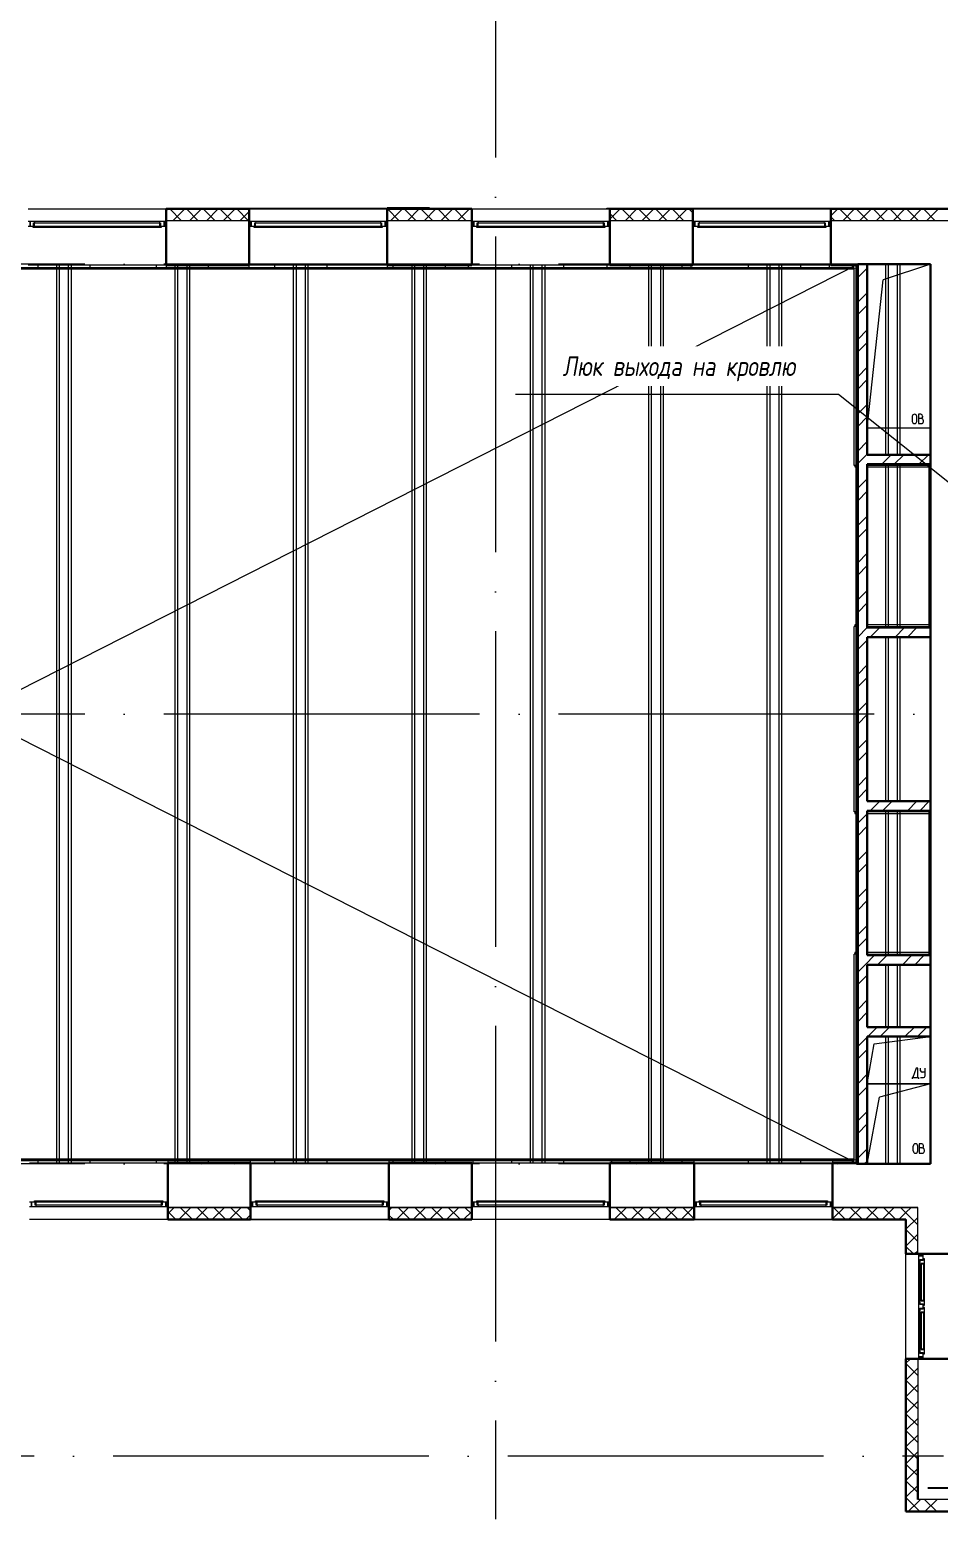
# Model space of a CAD drawing. Header units: millimetres. Extents: x -259793 to 1187961, y -549744 to 43070.
# Drawn here: x 263098 to 274618, y 13337 to 32206 of the extents above; entities that cross this region are included whole.
import ezdxf
from ezdxf import colors
from ezdxf.entities.mleader import LeaderData, LeaderLine
from ezdxf.math import Vec2, Vec3

# ---------------------------------------------------------------- set-up
doc = ezdxf.new("R2010")
doc.units = ezdxf.units.MM
doc.linetypes.add('ADSK_Линия сетки', pattern=[25, 20, -2.5, 0, -2.5])
doc.linetypes.add('ADSK_Сверху', pattern=[450, 300, -150])
for name, color, linetype, lineweight in [('_ Окна', 7, 'Continuous', 9), ('RC-Выноски', 7, 'Continuous', 0), ('Линии', 7, 'Continuous', 9), ('Ограждение', 252, 'Continuous', 9), ('Окна', 252, 'Continuous', 9), ('Оси', 252, 'Continuous', 9), ('Перекрытие', 252, 'Continuous', 18), ('Стены внутренние', 7, 'Continuous', 18), ('Стены наружные', 7, 'Continuous', 18), ('Стены штриховка', 7, 'Continuous', 9)]:
    doc.layers.add(name, color=color, linetype=linetype, lineweight=lineweight)
doc.styles.add('RubezhCAD', font='', dxfattribs={"oblique": 10})
doc.styles.get('RubezhCAD').set_extended_font_data('GOST type A')

# ---------------------------------------------------------------- blocks, each defined once
blk = doc.blocks.new('Перекрытия 2 - Перекрытия 1-1699410-3 этаж копия 1')
at = {"layer": 'Перекрытие', "ltscale": 100}
for p, q in [((-26283, 26745), (-26283, 26710)), ((-26283, 26705), (-26283, 15415)), ((-26046, 26745), (-26046, 26710)), ((-26046, 26705), (-26046, 15415)), ((-26011, 26745), (-26011, 26710)), ((-26011, 26705), (-26011, 15415)), ((-25896, 26745), (-25896, 26710)), ((-25896, 26705), (-25896, 15415)), ((-25861, 26745), (-25861, 26710)), ((-25861, 26705), (-25861, 15415)), ((-25623, 26745), (-25623, 26710)), ((-24783, 26745), (-24783, 26710)), ((-24546, 26745), (-24546, 26710)), ((-24546, 26705), (-24546, 15415)), ((-24511, 26745), (-24511, 26710)), ((-24511, 26705), (-24511, 15415)), ((-24396, 26745), (-24396, 26710)), ((-24396, 26705), (-24396, 15415)), ((-24361, 26745), (-24361, 26710)), ((-24361, 26705), (-24361, 15415)), ((-24123, 26745), (-24123, 26710)), ((-23283, 26745), (-23283, 26710)), ((-23046, 26745), (-23046, 26710)), ((-23046, 26705), (-23046, 15415)), ((-23011, 26745), (-23011, 26710)), ((-23011, 26705), (-23011, 15415)), ((-22896, 26745), (-22896, 26710)), ((-22896, 26705), (-22896, 15415)), ((-22861, 26745), (-22861, 26710)), ((-22861, 26705), (-22861, 15415)), ((-22623, 26745), (-22623, 26710)), ((-21783, 26745), (-21783, 26710)), ((-21546, 26745), (-21546, 26710)), ((-21546, 26705), (-21546, 15415)), ((-21511, 26745), (-21511, 26710)), ((-21511, 26705), (-21511, 15415)), ((-21396, 26745), (-21396, 26710)), ((-21396, 26705), (-21396, 15415)), ((-21361, 26745), (-21361, 26710)), ((-21361, 26705), (-21361, 15415)), ((-21123, 26745), (-21123, 26710)), ((-20283, 26745), (-20283, 26710)), ((-20046, 26745), (-20046, 26710)), ((-20046, 26705), (-20046, 15415)), ((-20011, 26745), (-20011, 26710)), ((-20011, 26705), (-20011, 15415)), ((-19896, 26745), (-19896, 26710)), ((-19896, 26705), (-19896, 15415)), ((-19861, 26745), (-19861, 26710)), ((-19861, 26705), (-19861, 15415)), ((-19623, 26745), (-19623, 26710)), ((-18783, 26745), (-18783, 26710)), ((-18546, 26745), (-18546, 26710)), ((-18546, 26705), (-18546, 15415)), ((-18511, 26745), (-18511, 26710)), ((-18511, 26705), (-18511, 15415)), ((-18396, 26745), (-18396, 26710)), ((-18396, 26705), (-18396, 15415)), ((-18361, 26745), (-18361, 26710)), ((-18361, 26705), (-18361, 15415)), ((-18123, 26745), (-18123, 26710)), ((-17283, 26745), (-17283, 26710)), ((-17046, 26745), (-17046, 26710)), ((-17046, 26705), (-17046, 15415)), ((-17011, 26745), (-17011, 26710)), ((-17011, 26705), (-17011, 15415)), ((-16896, 26745), (-16896, 26710)), ((-16896, 26705), (-16896, 15415)), ((-16861, 26745), (-16861, 26710)), ((-16861, 26705), (-16861, 15415)), ((-16623, 26745), (-16623, 26710)), ((-15783, 26745), (-15783, 26710)), ((-15546, 26745), (-15546, 26710)), ((-15546, 26705), (-15546, 15415)), ((-15511, 26745), (-15511, 26710)), ((-15511, 26705), (-15511, 15415)), ((-15396, 26745), (-15396, 26710)), ((-15396, 26705), (-15396, 15415)), ((-15361, 26745), (-15361, 26710)), ((-15361, 26705), (-15361, 15415)), ((-15123, 26745), (-15123, 26710)), ((-14283, 26745), (-14283, 26710)), ((-14046, 26745), (-14046, 26710)), ((-14046, 26705), (-14046, 15415)), ((-14011, 26745), (-14011, 26710)), ((-14011, 26705), (-14011, 15415)), ((-13896, 26745), (-13896, 26710)), ((-13896, 26705), (-13896, 15415)), ((-13861, 26745), (-13861, 26710)), ((-13861, 26705), (-13861, 15415)), ((-13623, 26745), (-13623, 26710)), ((-12783, 26745), (-12783, 26710)), ((-12546, 26745), (-12546, 26710)), ((-12546, 26705), (-12546, 15415)), ((-12511, 26745), (-12511, 26710)), ((-12511, 26705), (-12511, 15415)), ((-12396, 26745), (-12396, 26710)), ((-12396, 26705), (-12396, 15415)), ((-12361, 26745), (-12361, 26710)), ((-12361, 26705), (-12361, 15415)), ((-12123, 26745), (-12123, 26710)), ((-11283, 26745), (-11283, 26710)), ((-11046, 26745), (-11046, 26710)), ((-11046, 26705), (-11046, 15415)), ((-11011, 26745), (-11011, 26710)), ((-11011, 26705), (-11011, 15415)), ((-10896, 26745), (-10896, 26710)), ((-10896, 26705), (-10896, 15415)), ((-10861, 26745), (-10861, 26710)), ((-10861, 26705), (-10861, 15415)), ((-10623, 26745), (-10623, 26710)), ((-9783, 26745), (-9783, 26710)), ((-9546, 26745), (-9546, 26710)), ((-9546, 26705), (-9546, 15415)), ((-9511, 26745), (-9511, 26710)), ((-9511, 26705), (-9511, 15415)), ((-9396, 26745), (-9396, 26710)), ((-9396, 26705), (-9396, 15415)), ((-9361, 26745), (-9361, 26710)), ((-9361, 26705), (-9361, 15415)), ((-9123, 26745), (-9123, 26710)), ((-8283, 26745), (-8283, 26710)), ((-8046, 26745), (-8046, 26710)), ((-8046, 26705), (-8046, 15415)), ((-8011, 26745), (-8011, 26710)), ((-8011, 26705), (-8011, 15415)), ((-7896, 26745), (-7896, 26710)), ((-7896, 26705), (-7896, 15415)), ((-7861, 26745), (-7861, 26710)), ((-7861, 26705), (-7861, 15415)), ((-7623, 26745), (-7623, 26710)), ((-6783, 26745), (-6783, 26710)), ((-6546, 26745), (-6546, 26710)), ((-6546, 26705), (-6546, 15415)), ((-6511, 26745), (-6511, 26710)), ((-6511, 26705), (-6511, 15415)), ((-6396, 26745), (-6396, 26710)), ((-6396, 26705), (-6396, 15415)), ((-6361, 26745), (-6361, 26710)), ((-6361, 26705), (-6361, 15415)), ((-6123, 26745), (-6123, 26710)), ((-5283, 26745), (-5283, 26710)), ((-5046, 26745), (-5046, 26710)), ((-5046, 26705), (-5046, 15415)), ((-5011, 26745), (-5011, 26710)), ((-5011, 26705), (-5011, 15415)), ((-4896, 26745), (-4896, 26710)), ((-4896, 26705), (-4896, 15415)), ((-4861, 26745), (-4861, 26710)), ((-4861, 26705), (-4861, 15415)), ((-4623, 26745), (-4623, 26710)), ((-3546, 26760), (-3546, 24345)), ((-3511, 26760), (-3511, 24345)), ((-3396, 26760), (-3396, 24345)), ((-3361, 26760), (-3361, 24345)), ((-3546, 24225), (-3546, 22155)), ((-3511, 24225), (-3511, 22155)), ((-3396, 24225), (-3396, 22155)), ((-3361, 24225), (-3361, 22155)), ((-3546, 22035), (-3546, 19955)), ((-3511, 22035), (-3511, 19955)), ((-3396, 22035), (-3396, 19955)), ((-3361, 22035), (-3361, 19955)), ((-3546, 19835), (-3546, 18005)), ((-3511, 19835), (-3511, 18005)), ((-3396, 19835), (-3396, 18005)), ((-3361, 19835), (-3361, 18005)), ((-3546, 17885), (-3546, 17095)), ((-3511, 17885), (-3511, 17095)), ((-3396, 17885), (-3396, 17095)), ((-3361, 17885), (-3361, 17095)), ((-3546, 16975), (-3546, 15360)), ((-3511, 16975), (-3511, 15360)), ((-3396, 16975), (-3396, 15360)), ((-3361, 16975), (-3361, 15360)), ((-26283, 15410), (-26283, 15375)), ((-26046, 15410), (-26046, 15375)), ((-26011, 15410), (-26011, 15375)), ((-25896, 15410), (-25896, 15375)), ((-25861, 15410), (-25861, 15375)), ((-25623, 15410), (-25623, 15375)), ((-24783, 15410), (-24783, 15375)), ((-24546, 15410), (-24546, 15375)), ((-24511, 15410), (-24511, 15375)), ((-24396, 15410), (-24396, 15375)), ((-24361, 15410), (-24361, 15375)), ((-24123, 15410), (-24123, 15375)), ((-23283, 15410), (-23283, 15375)), ((-23046, 15410), (-23046, 15375)), ((-23011, 15410), (-23011, 15375)), ((-22896, 15410), (-22896, 15375)), ((-22861, 15410), (-22861, 15375)), ((-22623, 15410), (-22623, 15375)), ((-21783, 15410), (-21783, 15375)), ((-21546, 15410), (-21546, 15375)), ((-21511, 15410), (-21511, 15375)), ((-21396, 15410), (-21396, 15375)), ((-21361, 15410), (-21361, 15375)), ((-21123, 15410), (-21123, 15375)), ((-20283, 15410), (-20283, 15375)), ((-20046, 15410), (-20046, 15375)), ((-20011, 15410), (-20011, 15375)), ((-19896, 15410), (-19896, 15375)), ((-19861, 15410), (-19861, 15375)), ((-19623, 15410), (-19623, 15375)), ((-18783, 15410), (-18783, 15375)), ((-18546, 15410), (-18546, 15375)), ((-18511, 15410), (-18511, 15375)), ((-18396, 15410), (-18396, 15375)), ((-18361, 15410), (-18361, 15375)), ((-18123, 15410), (-18123, 15375)), ((-17283, 15410), (-17283, 15375)), ((-17046, 15410), (-17046, 15375)), ((-17011, 15410), (-17011, 15375)), ((-16896, 15410), (-16896, 15375)), ((-16861, 15410), (-16861, 15375)), ((-16623, 15410), (-16623, 15375)), ((-15783, 15410), (-15783, 15375)), ((-15546, 15410), (-15546, 15375)), ((-15511, 15410), (-15511, 15375)), ((-15396, 15410), (-15396, 15375)), ((-15361, 15410), (-15361, 15375)), ((-15123, 15410), (-15123, 15375)), ((-14283, 15410), (-14283, 15375)), ((-14046, 15410), (-14046, 15375)), ((-14011, 15410), (-14011, 15375)), ((-13896, 15410), (-13896, 15375)), ((-13861, 15410), (-13861, 15375)), ((-13623, 15410), (-13623, 15375)), ((-12783, 15410), (-12783, 15375)), ((-12546, 15410), (-12546, 15375)), ((-12511, 15410), (-12511, 15375)), ((-12396, 15410), (-12396, 15375)), ((-12361, 15410), (-12361, 15375)), ((-12123, 15410), (-12123, 15375)), ((-11283, 15410), (-11283, 15375)), ((-11046, 15410), (-11046, 15375)), ((-11011, 15410), (-11011, 15375)), ((-10896, 15410), (-10896, 15375)), ((-10861, 15410), (-10861, 15375)), ((-10623, 15410), (-10623, 15375)), ((-9783, 15410), (-9783, 15375)), ((-9546, 15410), (-9546, 15375)), ((-9511, 15410), (-9511, 15375)), ((-9396, 15410), (-9396, 15375)), ((-9361, 15410), (-9361, 15375)), ((-9123, 15410), (-9123, 15375)), ((-8283, 15410), (-8283, 15375)), ((-8046, 15410), (-8046, 15375)), ((-8011, 15410), (-8011, 15375)), ((-7896, 15410), (-7896, 15375)), ((-7861, 15410), (-7861, 15375)), ((-7623, 15410), (-7623, 15375)), ((-6783, 15410), (-6783, 15375)), ((-6546, 15410), (-6546, 15375)), ((-6511, 15410), (-6511, 15375)), ((-6396, 15410), (-6396, 15375)), ((-6361, 15410), (-6361, 15375)), ((-6123, 15410), (-6123, 15375)), ((-5283, 15410), (-5283, 15375)), ((-5046, 15410), (-5046, 15375)), ((-5011, 15410), (-5011, 15375)), ((-4896, 15410), (-4896, 15375)), ((-4861, 15410), (-4861, 15375)), ((-4623, 15410), (-4623, 15375))]:
    blk.add_line(p, q, dxfattribs=at)
blk = doc.blocks.new('3 этаж')
at = {"color": 251, "lineweight": 18, "true_color": 0x636466}
for p, q in [((273794, 19359), (274506, 19452)), ((273706, 18852), (273794, 19359)), ((274274, 18932), (274274, 18917)), ((274284, 18932), (274274, 18932)), ((274328, 19052), (274284, 18932)), ((274284, 18932), (274347, 18932)), ((274347, 19052), (274328, 19052)), ((274347, 18932), (274347, 19052)), ((274347, 18932), (274357, 18932)), ((274357, 18932), (274357, 18917)), ((274382, 19019), (274382, 19052)), ((274382, 18932), (274419, 18932)), ((274439, 18999), (274402, 18999)), ((274439, 18952), (274439, 19052)), ((274506, 18852), (273706, 18852)), ((273706, 18852), (274506, 18852)), ((273706, 17837), (273860, 18683)), ((274506, 18852), (273860, 18683)), ((274289, 18002), (274289, 18064)), ((274346, 18002), (274346, 18064)), ((274396, 18093), (274366, 18093)), ((274366, 18093), (274366, 17973)), ((274400, 18040), (274366, 18040)), ((274366, 17973), (274403, 17973)), ((274420, 18060), (274420, 18070)), ((274430, 18000), (274430, 18010))]:
    blk.add_line(p, q, dxfattribs=at)
for centre, radius, start, end in [((274402, 19019), 20, 180, 270), ((274419, 18952), 20, 270, 0), ((274317, 18064), 28.7, 0, 180), ((274317, 18002), 28.7, 180, 0), ((274396, 18070), 23.3, 0, 90), ((274400, 18060), 20, 270, 0), ((274400, 18010), 30, 0, 90), ((274403, 18000), 26.7, 270, 0)]:
    blk.add_arc(centre, radius, start, end, dxfattribs=at)
at = {"layer": '_ Окна', "color": 251, "true_color": 0x636466}
for p, q in [((263101, 29777), (263076, 29777)), ((263076, 29719), (263101, 29719)), ((263101, 29719), (263101, 29777)), ((264826, 29777), (264801, 29777)), ((264801, 29777), (264801, 29719)), ((264801, 29719), (264826, 29719)), ((265901, 29777), (265876, 29777)), ((265876, 29719), (265901, 29719)), ((265901, 29719), (265901, 29777)), ((267626, 29777), (267601, 29777)), ((267601, 29777), (267601, 29719)), ((267601, 29719), (267626, 29719)), ((268721, 29777), (268696, 29777)), ((268696, 29719), (268721, 29719)), ((268721, 29719), (268721, 29777)), ((270446, 29777), (270421, 29777)), ((270421, 29777), (270421, 29719)), ((270421, 29719), (270446, 29719)), ((271521, 29777), (271496, 29777)), ((271496, 29719), (271521, 29719)), ((271521, 29719), (271521, 29777)), ((273246, 29777), (273221, 29777)), ((273221, 29777), (273221, 29719)), ((273221, 29719), (273246, 29719)), ((263121, 17355), (263096, 17355)), ((263096, 17297), (263121, 17297)), ((263121, 17297), (263121, 17355)), ((264846, 17355), (264821, 17355)), ((264821, 17355), (264821, 17297)), ((264821, 17297), (264846, 17297)), ((265921, 17355), (265896, 17355)), ((265896, 17297), (265921, 17297)), ((265921, 17297), (265921, 17355)), ((267646, 17355), (267621, 17355)), ((267621, 17355), (267621, 17297)), ((267621, 17297), (267646, 17297)), ((268721, 17355), (268696, 17355)), ((268696, 17297), (268721, 17297)), ((268721, 17297), (268721, 17355)), ((270446, 17355), (270421, 17355)), ((270421, 17355), (270421, 17297)), ((270421, 17297), (270446, 17297)), ((271541, 17355), (271516, 17355)), ((271516, 17297), (271541, 17297)), ((271541, 17297), (271541, 17355)), ((273266, 17355), (273241, 17355)), ((273241, 17355), (273241, 17297)), ((273241, 17297), (273266, 17297)), ((274356, 16697), (274356, 16672)), ((274356, 16672), (274414, 16672)), ((274414, 16672), (274414, 16697)), ((274422, 16577), (274390, 16577)), ((274390, 16577), (274390, 16574)), ((274390, 16574), (274390, 16107)), ((274422, 16574), (274390, 16574)), ((274390, 16574), (274422, 16574)), ((274422, 16574), (274422, 16577)), ((274422, 16107), (274422, 16574)), ((274390, 16107), (274422, 16107)), ((274422, 16107), (274390, 16107)), ((274390, 16107), (274390, 16104)), ((274390, 16104), (274422, 16104)), ((274422, 16104), (274422, 16107)), ((274422, 15960), (274390, 15960)), ((274390, 15960), (274390, 15957)), ((274390, 15957), (274390, 15490)), ((274422, 15957), (274390, 15957)), ((274390, 15957), (274422, 15957)), ((274422, 15957), (274422, 15960)), ((274422, 15490), (274422, 15957)), ((274390, 15490), (274422, 15490)), ((274422, 15490), (274390, 15490)), ((274390, 15490), (274390, 15487)), ((274390, 15487), (274422, 15487)), ((274422, 15487), (274422, 15490)), ((274414, 15392), (274356, 15392)), ((274356, 15392), (274356, 15367)), ((274414, 15367), (274414, 15392))]:
    blk.add_line(p, q, dxfattribs=at)
at = {"layer": '_ Окна', "color": 251, "lineweight": 18, "true_color": 0x636466}
for p, q in [((263160, 29777), (263101, 29777)), ((263101, 29777), (263101, 29719)), ((263101, 29719), (263139, 29719)), ((263147, 29719), (263147, 29760)), ((263147, 29760), (263159, 29760)), ((263165, 29760), (263160, 29777)), ((264741, 29777), (264737, 29760)), ((264801, 29777), (264741, 29777)), ((264743, 29760), (264755, 29760)), ((264755, 29760), (264755, 29719)), ((264763, 29719), (264801, 29719)), ((264801, 29719), (264801, 29777)), ((265960, 29777), (265901, 29777)), ((265901, 29777), (265901, 29719)), ((265901, 29719), (265939, 29719)), ((265947, 29719), (265947, 29760)), ((265947, 29760), (265959, 29760)), ((265965, 29760), (265960, 29777)), ((267541, 29777), (267537, 29760)), ((267601, 29777), (267541, 29777)), ((267543, 29760), (267555, 29760)), ((267555, 29760), (267555, 29719)), ((267563, 29719), (267601, 29719)), ((267601, 29719), (267601, 29777)), ((268780, 29777), (268721, 29777)), ((268721, 29777), (268721, 29719)), ((268721, 29719), (268759, 29719)), ((268767, 29719), (268767, 29760)), ((268767, 29760), (268779, 29760)), ((268785, 29760), (268780, 29777)), ((270361, 29777), (270357, 29760)), ((270421, 29777), (270361, 29777)), ((270363, 29760), (270375, 29760)), ((270375, 29760), (270375, 29719)), ((270383, 29719), (270421, 29719)), ((270421, 29719), (270421, 29777)), ((271580, 29777), (271521, 29777)), ((271521, 29777), (271521, 29719)), ((271521, 29719), (271559, 29719)), ((271567, 29719), (271567, 29760)), ((271567, 29760), (271579, 29760)), ((271585, 29760), (271580, 29777)), ((273161, 29777), (273157, 29760)), ((273221, 29777), (273161, 29777)), ((273163, 29760), (273175, 29760)), ((273175, 29760), (273175, 29719)), ((273183, 29719), (273221, 29719)), ((273221, 29719), (273221, 29777)), ((263159, 17355), (263121, 17355)), ((263121, 17355), (263121, 17297)), ((263121, 17297), (263180, 17297)), ((263167, 17314), (263167, 17355)), ((263179, 17314), (263167, 17314)), ((263180, 17297), (263185, 17314)), ((264757, 17314), (264761, 17297)), ((264761, 17297), (264821, 17297)), ((264775, 17314), (264763, 17314)), ((264775, 17355), (264775, 17314)), ((264821, 17355), (264783, 17355)), ((264821, 17297), (264821, 17355)), ((265959, 17355), (265921, 17355)), ((265921, 17355), (265921, 17297)), ((265921, 17297), (265980, 17297)), ((265967, 17314), (265967, 17355)), ((265979, 17314), (265967, 17314)), ((265980, 17297), (265985, 17314)), ((267557, 17314), (267561, 17297)), ((267561, 17297), (267621, 17297)), ((267575, 17314), (267563, 17314)), ((267575, 17355), (267575, 17314)), ((267621, 17355), (267583, 17355)), ((267621, 17297), (267621, 17355)), ((268759, 17355), (268721, 17355)), ((268721, 17355), (268721, 17297)), ((268721, 17297), (268780, 17297)), ((268767, 17314), (268767, 17355)), ((268779, 17314), (268767, 17314)), ((268780, 17297), (268785, 17314)), ((270357, 17314), (270361, 17297)), ((270361, 17297), (270421, 17297)), ((270375, 17314), (270363, 17314)), ((270375, 17355), (270375, 17314)), ((270421, 17355), (270383, 17355)), ((270421, 17297), (270421, 17355)), ((271579, 17355), (271541, 17355)), ((271541, 17355), (271541, 17297)), ((271541, 17297), (271600, 17297)), ((271587, 17314), (271587, 17355)), ((271599, 17314), (271587, 17314)), ((271600, 17297), (271605, 17314)), ((273177, 17314), (273181, 17297)), ((273181, 17297), (273241, 17297)), ((273195, 17314), (273183, 17314)), ((273195, 17355), (273195, 17314)), ((273241, 17355), (273203, 17355)), ((273241, 17297), (273241, 17355)), ((274414, 16672), (274356, 16672)), ((274356, 16672), (274356, 16612)), ((274356, 16612), (274373, 16608)), ((274373, 16626), (274414, 16626)), ((274373, 16614), (274373, 16626)), ((274414, 16614), (274373, 16614)), ((274373, 16614), (274373, 16563)), ((274414, 16634), (274414, 16672)), ((274431, 16634), (274414, 16634)), ((274414, 16634), (274414, 16614)), ((274431, 16578), (274431, 16634)), ((274373, 16563), (274390, 16559)), ((274390, 16559), (274390, 16577)), ((274390, 16577), (274422, 16577)), ((274422, 16577), (274422, 16559)), ((274422, 16559), (274431, 16561)), ((274430, 16577), (274431, 16578)), ((274431, 16576), (274430, 16577)), ((274431, 16561), (274431, 16576)), ((274373, 16073), (274356, 16068)), ((274356, 16068), (274356, 15995)), ((274390, 16122), (274373, 16117)), ((274373, 16117), (274373, 16067)), ((274373, 16067), (274414, 16067)), ((274373, 16055), (274373, 16067)), ((274414, 16055), (274373, 16055)), ((274390, 16104), (274390, 16122)), ((274422, 16104), (274390, 16104)), ((274414, 16067), (274414, 16047)), ((274414, 16047), (274431, 16047)), ((274414, 16017), (274414, 16047)), ((274431, 16119), (274422, 16122)), ((274422, 16122), (274422, 16104)), ((274430, 16104), (274431, 16105)), ((274431, 16103), (274430, 16104)), ((274431, 16105), (274431, 16119)), ((274431, 16047), (274431, 16103)), ((274356, 15995), (274373, 15991)), ((274373, 15997), (274373, 16009)), ((274373, 16009), (274414, 16009)), ((274414, 15997), (274373, 15997)), ((274373, 15997), (274373, 15946)), ((274373, 15946), (274390, 15942)), ((274390, 15942), (274390, 15960)), ((274390, 15960), (274422, 15960)), ((274431, 16017), (274414, 16017)), ((274414, 16017), (274414, 15997)), ((274422, 15960), (274422, 15942)), ((274422, 15942), (274431, 15944)), ((274430, 15960), (274431, 15961)), ((274431, 15959), (274430, 15960)), ((274431, 15961), (274431, 16017)), ((274431, 15944), (274431, 15959)), ((274390, 15505), (274373, 15500)), ((274373, 15500), (274373, 15450)), ((274390, 15487), (274390, 15505)), ((274422, 15487), (274390, 15487)), ((274431, 15502), (274422, 15505)), ((274422, 15505), (274422, 15487)), ((274430, 15487), (274431, 15488)), ((274431, 15486), (274430, 15487)), ((274431, 15488), (274431, 15502)), ((274431, 15430), (274431, 15486)), ((274373, 15456), (274356, 15451)), ((274356, 15451), (274356, 15392)), ((274356, 15392), (274414, 15392)), ((274373, 15450), (274414, 15450)), ((274373, 15438), (274373, 15450)), ((274414, 15438), (274373, 15438)), ((274414, 15450), (274414, 15430)), ((274414, 15430), (274431, 15430)), ((274414, 15392), (274414, 15430))]:
    blk.add_line(p, q, dxfattribs=at)
at = {"layer": 'Линии', "color": 251, "linetype": 'ADSK_Сверху', "ltscale": 200, "true_color": 0x636466}
for p, q in [((251146, 29237), (273586, 17837)), ((251146, 17837), (273586, 29237))]:
    blk.add_line(p, q, dxfattribs=at)
at = {"layer": 'Линии', "color": 251, "lineweight": 18, "ltscale": 200, "true_color": 0x636466}
for p, q in [((274506, 29237), (273906, 29039)), ((273706, 27157), (273906, 29039)), ((274278, 27245), (274278, 27307)), ((274335, 27245), (274335, 27307)), ((274385, 27336), (274355, 27336)), ((274355, 27336), (274355, 27216)), ((274389, 27283), (274355, 27283)), ((274355, 27216), (274392, 27216)), ((274409, 27303), (274409, 27313)), ((274419, 27243), (274419, 27253)), ((274506, 27157), (273706, 27157))]:
    blk.add_line(p, q, dxfattribs=at)
at = {"layer": 'Линии', "color": 251, "lineweight": 18, "true_color": 0x636466}
for centre, radius, start, end in [((274306, 27307), 28.7, 0, 180), ((274306, 27245), 28.7, 180, 0), ((274385, 27313), 23.3, 0, 90), ((274389, 27303), 20, 270, 0), ((274389, 27253), 30, 0, 90), ((274392, 27243), 26.7, 270, 0)]:
    blk.add_arc(centre, radius, start, end, dxfattribs=at)
at = {"layer": 'Ограждение', "color": 251, "true_color": 0x636466}
for p, q in [((273551, 26687), (273551, 26667)), ((273551, 26667), (273571, 26667)), ((273706, 26667), (274491, 26667)), ((273551, 24667), (273551, 24647)), ((273571, 24667), (273551, 24667)), ((274491, 24667), (273706, 24667)), ((273551, 22297), (273551, 22277)), ((273551, 22277), (273571, 22277)), ((273706, 22277), (274491, 22277)), ((273571, 20517), (273551, 20517)), ((273551, 20517), (273551, 20497)), ((274491, 20517), (273706, 20517))]:
    blk.add_line(p, q, dxfattribs=at)
for points, knots in [([(273551, 26667), (273551, 26667), (273551, 26667), (273551, 26667), (273551, 26667), (273552, 26668), (273552, 26668), (273552, 26668), (273553, 26669), (273553, 26669), (273554, 26669), (273554, 26670), (273555, 26670), (273555, 26671), (273556, 26672)], [0, 0, 0, 0, 0.166667, 0.25, 0.333333, 0.416667, 0.458333, 0.5, 0.583333, 0.666667, 0.708333, 0.75, 0.833333, 1, 1, 1, 1]), ([(273556, 24662), (273555, 24662), (273555, 24663), (273554, 24663), (273553, 24664), (273553, 24664), (273553, 24665), (273552, 24665), (273552, 24665), (273552, 24666), (273551, 24666), (273551, 24666), (273551, 24666), (273551, 24667), (273551, 24667)], [0, 0, 0, 0, 0.166667, 0.25, 0.333333, 0.375, 0.416667, 0.5, 0.541667, 0.583333, 0.666667, 0.75, 0.833333, 1, 1, 1, 1]), ([(273556, 22282), (273555, 22281), (273555, 22280), (273554, 22280), (273553, 22279), (273553, 22279), (273553, 22278), (273552, 22278), (273552, 22278), (273552, 22278), (273551, 22277), (273551, 22277), (273551, 22277), (273551, 22277), (273551, 22277)], [0, 0, 0, 0, 0.166667, 0.25, 0.333333, 0.375, 0.416667, 0.5, 0.541667, 0.583333, 0.666667, 0.75, 0.833333, 1, 1, 1, 1]), ([(273551, 20517), (273551, 20517), (273551, 20516), (273551, 20516), (273551, 20516), (273552, 20516), (273552, 20515), (273552, 20515), (273553, 20515), (273553, 20514), (273554, 20514), (273554, 20513), (273555, 20513), (273555, 20512), (273556, 20512)], [0, 0, 0, 0, 0.166667, 0.25, 0.333333, 0.416667, 0.458333, 0.5, 0.583333, 0.666667, 0.708333, 0.75, 0.833333, 1, 1, 1, 1])]:
    blk.add_open_spline(points, degree=3, knots=knots, dxfattribs=at)
at = {"layer": 'Окна', "color": 251, "true_color": 0x636466}
for p, q in [((263139, 29719), (264763, 29719)), ((263139, 29702), (263139, 29719)), ((264763, 29702), (263139, 29702)), ((263159, 29760), (264743, 29760)), ((263159, 29719), (263159, 29760)), ((264741, 29777), (263160, 29777)), ((264743, 29760), (264743, 29719)), ((264763, 29719), (264763, 29702)), ((265939, 29719), (267563, 29719)), ((265939, 29702), (265939, 29719)), ((267563, 29702), (265939, 29702)), ((265959, 29760), (267543, 29760)), ((265959, 29719), (265959, 29760)), ((267541, 29777), (265960, 29777)), ((267543, 29760), (267543, 29719)), ((267563, 29719), (267563, 29702)), ((268759, 29719), (270383, 29719)), ((268759, 29702), (268759, 29719)), ((270383, 29702), (268759, 29702)), ((268779, 29760), (270363, 29760)), ((268779, 29719), (268779, 29760)), ((270361, 29777), (268780, 29777)), ((270363, 29760), (270363, 29719)), ((270383, 29719), (270383, 29702)), ((271559, 29719), (273183, 29719)), ((271559, 29702), (271559, 29719)), ((273183, 29702), (271559, 29702)), ((271579, 29760), (273163, 29760)), ((271579, 29719), (271579, 29760)), ((273161, 29777), (271580, 29777)), ((273163, 29760), (273163, 29719)), ((273183, 29719), (273183, 29702)), ((263159, 17372), (264783, 17372)), ((263159, 17355), (263159, 17372)), ((264783, 17372), (264783, 17355)), ((265959, 17372), (267583, 17372)), ((265959, 17355), (265959, 17372)), ((267583, 17372), (267583, 17355)), ((268759, 17372), (270383, 17372)), ((268759, 17355), (268759, 17372)), ((270383, 17372), (270383, 17355)), ((271579, 17372), (273203, 17372)), ((271579, 17355), (271579, 17372)), ((273203, 17372), (273203, 17355)), ((264783, 17355), (263159, 17355)), ((263179, 17314), (263179, 17355)), ((264763, 17314), (263179, 17314)), ((263180, 17297), (264761, 17297)), ((264763, 17355), (264763, 17314)), ((267583, 17355), (265959, 17355)), ((265979, 17314), (265979, 17355)), ((267563, 17314), (265979, 17314)), ((265980, 17297), (267561, 17297)), ((267563, 17355), (267563, 17314)), ((270383, 17355), (268759, 17355)), ((268779, 17314), (268779, 17355)), ((270363, 17314), (268779, 17314)), ((268780, 17297), (270361, 17297)), ((270363, 17355), (270363, 17314)), ((273203, 17355), (271579, 17355)), ((271599, 17314), (271599, 17355)), ((273183, 17314), (271599, 17314)), ((271600, 17297), (273181, 17297)), ((273183, 17355), (273183, 17314)), ((274356, 16612), (274356, 16068)), ((274373, 16563), (274373, 16117)), ((274431, 16576), (274431, 16578)), ((274431, 16119), (274431, 16561)), ((274431, 16103), (274431, 16105)), ((274356, 15995), (274356, 15451)), ((274373, 15946), (274373, 15500)), ((274431, 15959), (274431, 15961)), ((274431, 15502), (274431, 15944)), ((274431, 15486), (274431, 15488))]:
    blk.add_line(p, q, dxfattribs=at)
at = {"layer": 'Оси', "color": 251, "linetype": 'ADSK_Линия сетки', "ltscale": 200, "true_color": 0x636466}
for p, q in [((268996, 34587), (268996, 13337)), ((308796, 29237), (237074, 29237)), ((308796, 23537), (237074, 23537)), ((308796, 17837), (237074, 17837)), ((283153, 14137), (237074, 14137))]:
    blk.add_line(p, q, dxfattribs=at)
at = {"layer": 'Перекрытие', "color": 251, "true_color": 0x636466}
blk.add_line((274506, 27157), (273706, 27157), dxfattribs=at)
at = {"layer": 'Стены внутренние', "color": 251, "true_color": 0x636466}
for p, q in [((263076, 29939), (264826, 29939)), ((265876, 29939), (267626, 29939)), ((268696, 29939), (270446, 29939)), ((271496, 29939), (273246, 29939)), ((265876, 29787), (264826, 29787)), ((268696, 29787), (267626, 29787)), ((271496, 29787), (270446, 29787)), ((274961, 29787), (273246, 29787)), ((264826, 29237), (265876, 29237)), ((267626, 29237), (268696, 29237)), ((270446, 29237), (271496, 29237)), ((273246, 29237), (273586, 29237)), ((265896, 17837), (264846, 17837)), ((268696, 17837), (267646, 17837)), ((271516, 17837), (270446, 17837)), ((273571, 17837), (273266, 17837)), ((264846, 17287), (265896, 17287)), ((265896, 17287), (264846, 17287)), ((267646, 17287), (268696, 17287)), ((268696, 17287), (267646, 17287)), ((270446, 17287), (271516, 17287)), ((271516, 17287), (270446, 17287)), ((273266, 17287), (274346, 17287)), ((274346, 17287), (274196, 17287)), ((274346, 17287), (274346, 17287)), ((274346, 16697), (274346, 17287)), ((264846, 17135), (263096, 17135)), ((267646, 17135), (265896, 17135)), ((270446, 17135), (268696, 17135)), ((273266, 17135), (271516, 17135)), ((274194, 15367), (274194, 16697)), ((274346, 15367), (274346, 14137)), ((276681, 13587), (274346, 13587))]:
    blk.add_line(p, q, dxfattribs=at)
at = {"layer": 'Стены внутренние', "color": 251, "lineweight": 30, "true_color": 0x636466}
for p, q in [((264826, 29237), (264826, 29939)), ((264826, 29939), (265876, 29939)), ((265876, 29237), (265876, 29939)), ((267626, 29237), (267626, 29939)), ((267626, 29939), (268696, 29939)), ((268696, 29237), (268696, 29939)), ((270446, 29237), (270446, 29939)), ((270446, 29939), (271496, 29939)), ((271496, 29237), (271496, 29939)), ((273246, 29237), (273246, 29939)), ((275476, 29939), (273246, 29939)), ((274506, 29237), (273706, 29237)), ((274506, 26822), (274506, 29237)), ((274506, 24632), (274506, 26702)), ((274506, 22432), (274506, 24512)), ((274506, 20482), (274506, 22312)), ((274506, 19572), (274506, 20362)), ((274506, 17837), (274506, 19452)), ((264846, 17837), (264846, 17287)), ((265896, 17837), (265896, 17287)), ((267646, 17837), (267646, 17287)), ((268696, 17837), (268696, 17287)), ((270446, 17837), (270446, 17287)), ((271516, 17837), (271516, 17287)), ((273266, 17837), (273266, 17287)), ((274506, 17837), (273706, 17837)), ((264846, 17135), (264846, 17287)), ((265896, 17135), (265896, 17287)), ((267646, 17135), (267646, 17287)), ((268696, 17135), (268696, 17287)), ((270446, 17135), (270446, 17287)), ((271516, 17135), (271516, 17287)), ((273266, 17135), (273266, 17287)), ((264846, 17135), (265896, 17135)), ((267646, 17135), (268696, 17135)), ((270446, 17135), (271516, 17135)), ((274194, 17135), (273266, 17135)), ((274194, 17135), (274194, 16697)), ((274896, 16697), (274194, 16697)), ((274896, 15367), (274194, 15367)), ((274194, 13435), (274194, 15367)), ((274346, 13587), (274346, 14137)), ((274194, 13435), (276681, 13435))]:
    blk.add_line(p, q, dxfattribs=at)
at = {"layer": 'Стены внутренние', "color": 251, "linetype": 'Continuous', "lineweight": 9, "true_color": 0x636466}
for p, q in [((264828, 29915), (264849, 29937)), ((265021, 29787), (264871, 29937)), ((264911, 29787), (265061, 29937)), ((265233, 29787), (265083, 29937)), ((265123, 29787), (265273, 29937)), ((265445, 29787), (265295, 29937)), ((265335, 29787), (265485, 29937)), ((265657, 29787), (265507, 29937)), ((265548, 29787), (265698, 29937)), ((265563, 29937), (265562, 29939)), ((265869, 29787), (265719, 29937)), ((265760, 29787), (265874, 29901)), ((267778, 29787), (267628, 29937)), ((267669, 29787), (267819, 29937)), ((267991, 29787), (267841, 29937)), ((267881, 29787), (268031, 29937)), ((268203, 29787), (268053, 29937)), ((268093, 29787), (268243, 29937)), ((268415, 29787), (268265, 29937)), ((268305, 29787), (268455, 29937)), ((268627, 29787), (268477, 29937)), ((268517, 29787), (268667, 29937)), ((268694, 29932), (268689, 29937)), ((270446, 29806), (270577, 29937)), ((270536, 29787), (270448, 29875)), ((270748, 29787), (270598, 29937)), ((270639, 29787), (270789, 29937)), ((270960, 29787), (270810, 29937)), ((270843, 29937), (270842, 29939)), ((270851, 29787), (271001, 29937)), ((270986, 29939), (270985, 29937)), ((271173, 29787), (271023, 29937)), ((271063, 29787), (271213, 29937)), ((271385, 29787), (271235, 29937)), ((271275, 29787), (271425, 29937)), ((271494, 29890), (271447, 29937)), ((273246, 29848), (273334, 29937)), ((273246, 29908), (273248, 29908)), ((273294, 29787), (273246, 29835)), ((273506, 29787), (273356, 29937)), ((273396, 29787), (273546, 29937)), ((273718, 29787), (273568, 29937)), ((273609, 29787), (273759, 29937)), ((273930, 29787), (273780, 29937)), ((273802, 29939), (273800, 29937)), ((273821, 29787), (273971, 29937)), ((274142, 29787), (273992, 29937)), ((274033, 29787), (274183, 29937)), ((274036, 29939), (274035, 29937)), ((274355, 29787), (274205, 29937)), ((274245, 29787), (274395, 29937)), ((274567, 29787), (274417, 29937)), ((274457, 29787), (274607, 29937)), ((271487, 29787), (271496, 29795)), ((264943, 17137), (264846, 17234)), ((264848, 17207), (264927, 17287)), ((264989, 17137), (265139, 17287)), ((265155, 17137), (265005, 17287)), ((265201, 17137), (265351, 17287)), ((265367, 17137), (265217, 17287)), ((265413, 17137), (265563, 17287)), ((265579, 17137), (265429, 17287)), ((265626, 17137), (265776, 17287)), ((265791, 17137), (265641, 17287)), ((265838, 17137), (265894, 17193)), ((265896, 17244), (265853, 17287)), ((267646, 17248), (267685, 17287)), ((267648, 17182), (267646, 17186)), ((267701, 17137), (267648, 17189)), ((267747, 17137), (267897, 17287)), ((267913, 17137), (267763, 17287)), ((267959, 17137), (268109, 17287)), ((268125, 17137), (267975, 17287)), ((268171, 17137), (268321, 17287)), ((268337, 17137), (268187, 17287)), ((268383, 17137), (268533, 17287)), ((268549, 17137), (268399, 17287)), ((268595, 17137), (268696, 17237)), ((268694, 17204), (268611, 17287)), ((270505, 17137), (270655, 17287)), ((270670, 17137), (270520, 17287)), ((270717, 17137), (270867, 17287)), ((270883, 17137), (270733, 17287)), ((270929, 17137), (271079, 17287)), ((271095, 17137), (270945, 17287)), ((271141, 17137), (271291, 17287)), ((271307, 17137), (271157, 17287)), ((271353, 17137), (271503, 17287)), ((271514, 17142), (271369, 17287)), ((271516, 17188), (271514, 17192)), ((273268, 17142), (273412, 17287)), ((273428, 17137), (273278, 17287)), ((273474, 17137), (273624, 17287)), ((273640, 17137), (273490, 17287)), ((273687, 17137), (273837, 17287)), ((273852, 17137), (273702, 17287)), ((273899, 17137), (274049, 17287)), ((274064, 17137), (273914, 17287)), ((274111, 17137), (274196, 17222)), ((274196, 17217), (274127, 17287)), ((274196, 17222), (274261, 17287)), ((274346, 17067), (274196, 17217)), ((274346, 17280), (274339, 17287)), ((264885, 17137), (264884, 17135)), ((265706, 17137), (265705, 17135)), ((268145, 17135), (268144, 17137)), ((268522, 17137), (268521, 17135)), ((270458, 17137), (270448, 17147)), ((271220, 17137), (271219, 17135)), ((273424, 17135), (273423, 17137)), ((274036, 17137), (274035, 17135)), ((274196, 17009), (274346, 17159)), ((274346, 16855), (274196, 17005)), ((274196, 16797), (274346, 16947)), ((274292, 16697), (274196, 16793)), ((274307, 16697), (274346, 16735)), ((274196, 15312), (274248, 15365)), ((274346, 15158), (274196, 15308)), ((274196, 15100), (274346, 15250)), ((274346, 14946), (274196, 15096)), ((274196, 14888), (274346, 15038)), ((274346, 14734), (274196, 14884)), ((274196, 14676), (274346, 14826)), ((274346, 14522), (274196, 14672)), ((274196, 14464), (274346, 14614)), ((274346, 14310), (274196, 14460)), ((274196, 14252), (274346, 14402)), ((274346, 14098), (274196, 14248)), ((274196, 14040), (274346, 14190)), ((274346, 13885), (274196, 14035)), ((274196, 13827), (274346, 13977)), ((274346, 13673), (274196, 13823)), ((274196, 13756), (274194, 13752)), ((274196, 13615), (274346, 13765)), ((274346, 13461), (274196, 13611)), ((274346, 13553), (274379, 13587)), ((274583, 13437), (274433, 13587)), ((274441, 13437), (274591, 13587)), ((274229, 13437), (274346, 13553)), ((274370, 13437), (274346, 13461))]:
    blk.add_line(p, q, dxfattribs=at)
at = {"layer": 'Стены наружные', "color": 251, "true_color": 0x636466}
for p, q in [((264826, 29944), (264826, 29939)), ((264826, 29944), (267626, 29944)), ((265351, 29939), (265351, 29944)), ((265876, 29944), (265876, 29939)), ((270406, 29944), (273821, 29944)), ((270406, 29939), (270406, 29944)), ((270941, 29939), (270941, 29944)), ((271476, 29939), (271476, 29944)), ((273821, 29939), (273821, 29944)), ((267626, 29192), (262006, 29192)), ((264826, 29222), (263076, 29222)), ((264826, 29222), (264826, 29192)), ((267626, 29222), (265876, 29222)), ((265876, 29192), (265876, 29222)), ((267626, 29222), (267626, 29192)), ((273541, 29192), (267626, 29192)), ((268656, 29192), (268656, 29222)), ((270446, 29222), (268696, 29222)), ((270406, 29222), (270406, 29192)), ((271476, 29192), (271476, 29222)), ((273246, 29222), (271496, 29222)), ((273226, 29222), (273226, 29192)), ((273541, 29187), (273541, 29192)), ((273541, 26687), (273541, 29182)), ((273571, 26687), (273541, 26687)), ((274491, 26687), (273706, 26687)), ((274491, 24647), (274491, 26687)), ((273541, 22297), (273541, 24647)), ((273571, 24647), (273541, 24647)), ((273706, 24647), (274491, 24647)), ((273571, 22297), (273541, 22297)), ((274491, 22297), (273706, 22297)), ((274491, 20497), (274491, 22297)), ((273541, 17892), (273541, 20497)), ((273571, 20497), (273541, 20497)), ((273706, 20497), (274491, 20497)), ((263096, 17882), (268716, 17882)), ((263096, 17852), (264846, 17852)), ((264846, 17882), (264846, 17852)), ((265896, 17852), (265896, 17882)), ((265896, 17852), (267646, 17852)), ((267646, 17882), (267646, 17852)), ((268696, 17852), (270446, 17852)), ((268716, 17882), (273541, 17882)), ((268716, 17852), (268716, 17882)), ((270466, 17882), (270466, 17852)), ((271516, 17852), (271516, 17882)), ((271516, 17852), (273266, 17852)), ((273266, 17882), (273266, 17852)), ((273541, 17882), (273541, 17887)), ((264846, 17134), (265371, 17134)), ((264846, 17134), (264846, 17129)), ((265371, 17129), (264846, 17129)), ((265371, 17129), (265371, 17134)), ((265376, 17134), (268171, 17134)), ((265376, 17129), (265376, 17134)), ((268171, 17129), (265376, 17129)), ((268171, 17129), (268171, 17134)), ((270971, 17130), (270971, 17135)), ((273811, 17130), (270971, 17130)), ((271516, 17135), (271516, 17130)), ((273266, 17130), (273266, 17135)), ((273811, 17135), (273811, 17130))]:
    blk.add_line(p, q, dxfattribs=at)
at = {"layer": 'Стены наружные', "color": 251, "lineweight": 30, "true_color": 0x636466}
for p, q in [((267626, 29944), (268161, 29944)), ((267626, 29944), (267626, 29939)), ((268161, 29939), (267626, 29939)), ((268161, 29944), (268161, 29939)), ((251191, 29187), (273541, 29187)), ((273541, 29182), (251191, 29182)), ((264826, 29222), (264826, 29237)), ((264826, 29222), (265876, 29222)), ((265876, 29222), (265876, 29237)), ((267626, 29222), (267626, 29237)), ((267626, 29222), (268696, 29222)), ((268696, 29222), (268696, 29237)), ((270446, 29222), (270446, 29237)), ((270446, 29222), (271496, 29222)), ((271496, 29222), (271496, 29237)), ((273246, 29222), (273246, 29237)), ((273571, 29222), (273246, 29222)), ((273541, 29182), (273541, 29187)), ((273571, 17852), (273571, 29222)), ((273586, 29237), (273586, 17837)), ((273586, 29237), (273706, 29237)), ((273706, 29237), (273706, 26822)), ((274506, 26822), (273706, 26822)), ((274506, 26822), (274506, 26702)), ((274506, 26702), (273706, 26702)), ((273706, 26702), (273706, 24632)), ((274506, 24632), (273706, 24632)), ((274506, 24632), (274506, 24512)), ((274506, 24512), (273706, 24512)), ((273706, 24512), (273706, 22432)), ((274506, 22432), (273706, 22432)), ((274506, 22312), (273706, 22312)), ((273706, 22312), (273706, 20482)), ((274506, 22432), (274506, 22312)), ((274506, 20482), (273706, 20482)), ((274506, 20482), (274506, 20362)), ((274506, 20362), (273706, 20362)), ((273706, 20362), (273706, 19572)), ((273706, 19572), (274506, 19572)), ((274506, 19452), (273706, 19452)), ((273706, 19452), (273706, 17837)), ((274506, 19452), (274506, 19572)), ((251191, 17892), (273541, 17892)), ((273541, 17887), (251191, 17887)), ((264846, 17852), (265896, 17852)), ((264846, 17852), (264846, 17837)), ((265896, 17852), (265896, 17837)), ((267646, 17852), (268696, 17852)), ((267646, 17852), (267646, 17837)), ((268696, 17852), (268696, 17837)), ((270446, 17852), (271516, 17852)), ((270446, 17852), (270446, 17837)), ((271516, 17852), (271516, 17837)), ((273571, 17852), (273266, 17852)), ((273266, 17852), (273266, 17837)), ((273541, 17887), (273541, 17892)), ((273571, 17837), (273706, 17837))]:
    blk.add_line(p, q, dxfattribs=at)
at = {"layer": 'Стены наружные', "color": 251, "linetype": 'Continuous', "lineweight": 9, "true_color": 0x636466}
for p, q in [((265195, 29222), (265210, 29237)), ((265619, 29222), (265634, 29237)), ((267740, 29222), (267755, 29237)), ((268165, 29222), (268180, 29237)), ((268589, 29222), (268604, 29237)), ((270710, 29222), (270725, 29237)), ((271134, 29222), (271149, 29237)), ((273256, 29222), (273271, 29237)), ((273571, 29112), (273586, 29127)), ((273586, 29225), (273597, 29237)), ((273586, 29068), (273706, 29188)), ((273586, 28754), (273706, 28874)), ((273571, 28688), (273586, 28703)), ((273586, 28597), (273706, 28717)), ((273586, 28283), (273706, 28403)), ((273571, 28264), (273586, 28279)), ((273586, 28125), (273706, 28245)), ((273586, 27811), (273706, 27931)), ((273571, 27840), (273586, 27855)), ((273586, 27654), (273706, 27774)), ((273571, 27415), (273586, 27430)), ((273586, 27340), (273706, 27460)), ((273586, 27182), (273706, 27302)), ((273571, 26991), (273586, 27006)), ((273586, 26868), (273706, 26988)), ((273586, 26711), (273696, 26822)), ((273696, 26822), (273706, 26831)), ((273891, 26702), (274011, 26822)), ((274048, 26702), (274168, 26822)), ((274362, 26702), (274482, 26822)), ((273571, 26567), (273586, 26582)), ((273586, 26397), (273706, 26517)), ((273586, 26239), (273706, 26359)), ((273571, 26142), (273586, 26157)), ((273586, 25925), (273706, 26045)), ((273586, 25768), (273706, 25888)), ((273571, 25718), (273586, 25733)), ((273586, 25454), (273706, 25574)), ((273571, 25294), (273586, 25309)), ((273586, 25297), (273706, 25417)), ((273586, 24982), (273706, 25102)), ((273586, 24825), (273706, 24945)), ((273571, 24870), (273586, 24885)), ((273587, 24512), (273707, 24632)), ((273744, 24512), (273864, 24632)), ((274058, 24512), (274178, 24632)), ((274215, 24512), (274335, 24632)), ((273571, 24445), (273586, 24460)), ((273586, 24511), (273587, 24512)), ((273586, 24354), (273706, 24474)), ((273586, 24039), (273706, 24159)), ((273571, 24021), (273586, 24036)), ((273586, 23882), (273706, 24002)), ((273571, 23597), (273586, 23612)), ((273586, 23568), (273706, 23688)), ((273586, 23411), (273706, 23531)), ((273586, 23096), (273706, 23216)), ((273571, 23173), (273586, 23188)), ((273586, 22939), (273706, 23059)), ((273571, 22748), (273586, 22763)), ((273586, 22625), (273706, 22745)), ((273586, 22468), (273706, 22588)), ((273571, 22324), (273586, 22339)), ((273586, 22153), (273706, 22273)), ((273744, 22312), (273864, 22432)), ((273901, 22312), (274021, 22432)), ((274215, 22312), (274335, 22432)), ((274372, 22312), (274492, 22432)), ((273586, 21996), (273706, 22116)), ((273571, 21900), (273586, 21915)), ((273586, 21682), (273706, 21802)), ((273586, 21525), (273706, 21645)), ((273571, 21476), (273586, 21491)), ((273586, 21211), (273706, 21331)), ((273586, 21053), (273706, 21173)), ((273571, 21051), (273586, 21066)), ((273586, 20739), (273706, 20859)), ((273571, 20627), (273586, 20642)), ((273586, 20582), (273706, 20702)), ((273680, 20362), (273800, 20482)), ((273837, 20362), (273957, 20482)), ((274151, 20362), (274271, 20482)), ((274308, 20362), (274428, 20482)), ((273571, 20203), (273586, 20218)), ((273586, 20268), (273680, 20362)), ((273586, 20110), (273706, 20230)), ((273586, 19796), (273706, 19916)), ((273571, 19779), (273586, 19794)), ((273586, 19639), (273706, 19759)), ((273586, 19325), (273706, 19445)), ((273713, 19452), (273833, 19572)), ((273870, 19452), (273990, 19572)), ((274184, 19452), (274304, 19572)), ((274341, 19452), (274461, 19572)), ((273571, 19354), (273586, 19369)), ((273586, 19168), (273706, 19288)), ((273571, 18930), (273586, 18945)), ((273586, 18853), (273706, 18973)), ((273586, 18696), (273706, 18816)), ((273571, 18506), (273586, 18521)), ((273586, 18382), (273706, 18502)), ((273586, 18225), (273706, 18345)), ((273571, 18081), (273586, 18096)), ((273586, 17910), (273706, 18030)), ((264846, 17842), (264856, 17852)), ((265265, 17837), (265280, 17852)), ((265689, 17837), (265704, 17852)), ((267810, 17837), (267825, 17852)), ((268235, 17837), (268250, 17852)), ((268659, 17837), (268674, 17852)), ((270780, 17837), (270795, 17852)), ((271205, 17837), (271220, 17852)), ((273326, 17837), (273341, 17852)), ((273669, 17837), (273706, 17873))]:
    blk.add_line(p, q, dxfattribs=at)
at = {"layer": 'Стены штриховка', "color": 251, "true_color": 0x636466}
for p, q in [((264826, 29863), (264828, 29863)), ((264828, 29863), (264828, 29937)), ((264828, 29937), (265874, 29937)), ((265874, 29937), (265874, 29863)), ((265874, 29863), (265876, 29863)), ((267626, 29863), (267628, 29863)), ((267628, 29863), (267628, 29937)), ((267628, 29937), (268694, 29937)), ((268694, 29937), (268694, 29863)), ((268694, 29863), (268696, 29863)), ((270446, 29863), (270448, 29863)), ((270448, 29863), (270448, 29937)), ((270448, 29937), (271494, 29937)), ((271494, 29937), (271494, 29863)), ((271494, 29863), (271496, 29863)), ((273246, 29863), (273248, 29863)), ((273248, 29937), (274959, 29937)), ((273248, 29863), (273248, 29937)), ((264848, 17211), (264846, 17211)), ((264848, 17137), (264848, 17211)), ((265894, 17211), (265894, 17137)), ((265896, 17211), (265894, 17211)), ((267648, 17211), (267646, 17211)), ((267648, 17137), (267648, 17211)), ((268694, 17211), (268694, 17137)), ((268696, 17211), (268694, 17211)), ((270448, 17211), (270446, 17211)), ((270448, 17137), (270448, 17211)), ((271514, 17211), (271514, 17137)), ((271516, 17211), (271514, 17211)), ((274194, 17287), (273266, 17287)), ((273268, 17211), (273266, 17211)), ((273268, 17137), (273268, 17211)), ((265894, 17137), (264848, 17137)), ((268694, 17137), (267648, 17137)), ((271514, 17137), (270448, 17137)), ((274196, 17137), (273268, 17137)), ((274194, 17135), (274194, 17137)), ((274196, 16699), (274196, 17137)), ((274270, 16699), (274196, 16699)), ((274270, 16697), (274270, 16699)), ((274196, 15365), (274270, 15365)), ((274196, 13435), (274196, 15365)), ((274270, 15365), (274270, 15367)), ((276679, 13437), (274194, 13437))]:
    blk.add_line(p, q, dxfattribs=at)
at = {"layer": 'Перекрытие', "color": 251, "true_color": 0x636466}
blk.add_blockref('Перекрытия 2 - Перекрытия 1-1699410-3 этаж копия 1', (277482, 2476), dxfattribs=at)

msp = doc.modelspace()

# ---------------------------------------------------------------- linework, layer by layer
at = {"layer": 'RC-Выноски', "linetype": 'ByBlock', "lineweight": 5, "ltscale": 0.01}
for p, q in [((273344.29166, 27586.44495), (269251.60675, 27586.44495)), ((274939.91469, 26308.95922), (273344.29166, 27586.44495))]:
    msp.add_line(p, q, dxfattribs=at)

# ---------------------------------------------------------------- block references
msp.add_blockref('3 этаж', (0, 0))

# ---------------------------------------------------------------- next in the draw order: texts
at = {"layer": 'RC-Выноски', "lineweight": 5, "ltscale": 0.01, "insert": (271320.40104, 28070.09175), "char_height": 250, "attachment_point": 2, "style": 'RubezhCAD', "bg_fill": 3, "box_fill_scale": 1.5, "bg_fill_color": 256, "bg_fill_true_color": 13158600, "bg_fill_transparency": 0}
msp.add_mtext('Люк выхода на кровлю', dxfattribs=at)

# ---------------------------------------------------------------- next in the draw order: leaders
at = {"layer": 'RC-Выноски', "ltscale": 0.01}
ml = msp.add_multileader_mtext('Standard', dxfattribs=at)
ml.set_content('ШС3.2', color=256, style='RubezhCAD')
ml.set_leader_properties()
ml.build(insert=Vec2(0, 0))
ml.multileader.update_dxf_attribs({"has_text_frame": 1, "text_left_attachment_type": 6, "text_right_attachment_type": 6, "dogleg_length": 2, "arrow_head_size": 400, "scale": 100})
ctx = ml.context
ctx.base_point, ctx.scale, ctx.char_height, ctx.arrow_head_size, ctx.landing_gap_size, ctx.plane_origin = Vec3(274654.28019, 13729.02016), 100, 250, 400, 100, Vec3(-8725.85719, -31626.7318)
ctx.left_attachment, ctx.right_attachment, ctx.text_align_type = 6, 6, 2
notes = []
notes.append((ctx, [(1, (1, 1, 0), (275658.26084, 13729.02016), (-1, 0), 53.6743, [(0, [(277385.36777, 13729.02016)], 0, [])])]))
ctx.mtext.insert, ctx.mtext.alignment, ctx.mtext.flow_direction = Vec3(275504.58653, 14029.02016), 3, 5
ctx.mtext.has_bg_fill, ctx.mtext.bg_color, ctx.mtext.bg_scale_factor, ctx.mtext.bg_transparency, ctx.mtext.use_window_bg_color = 1, -1027028792, 1.5, 0, 1
for ctx, leaders in notes:
    for number, flags, end, landing, length, lines in leaders:
        leader = LeaderData()
        leader.index, (leader.has_last_leader_line, leader.has_dogleg_vector, leader.attachment_direction) = number, flags
        leader.last_leader_point, leader.dogleg_vector, leader.dogleg_length = Vec3(end), Vec3(landing), length
        for number, points, colour, breaks in lines:
            line = LeaderLine()
            line.index, line.vertices, line.color, line.breaks = number, Vec3.list(points), colors.encode_raw_color(colour), breaks
            leader.lines.append(line)
        ctx.leaders.append(leader)

doc.saveas('drawing.dxf')
